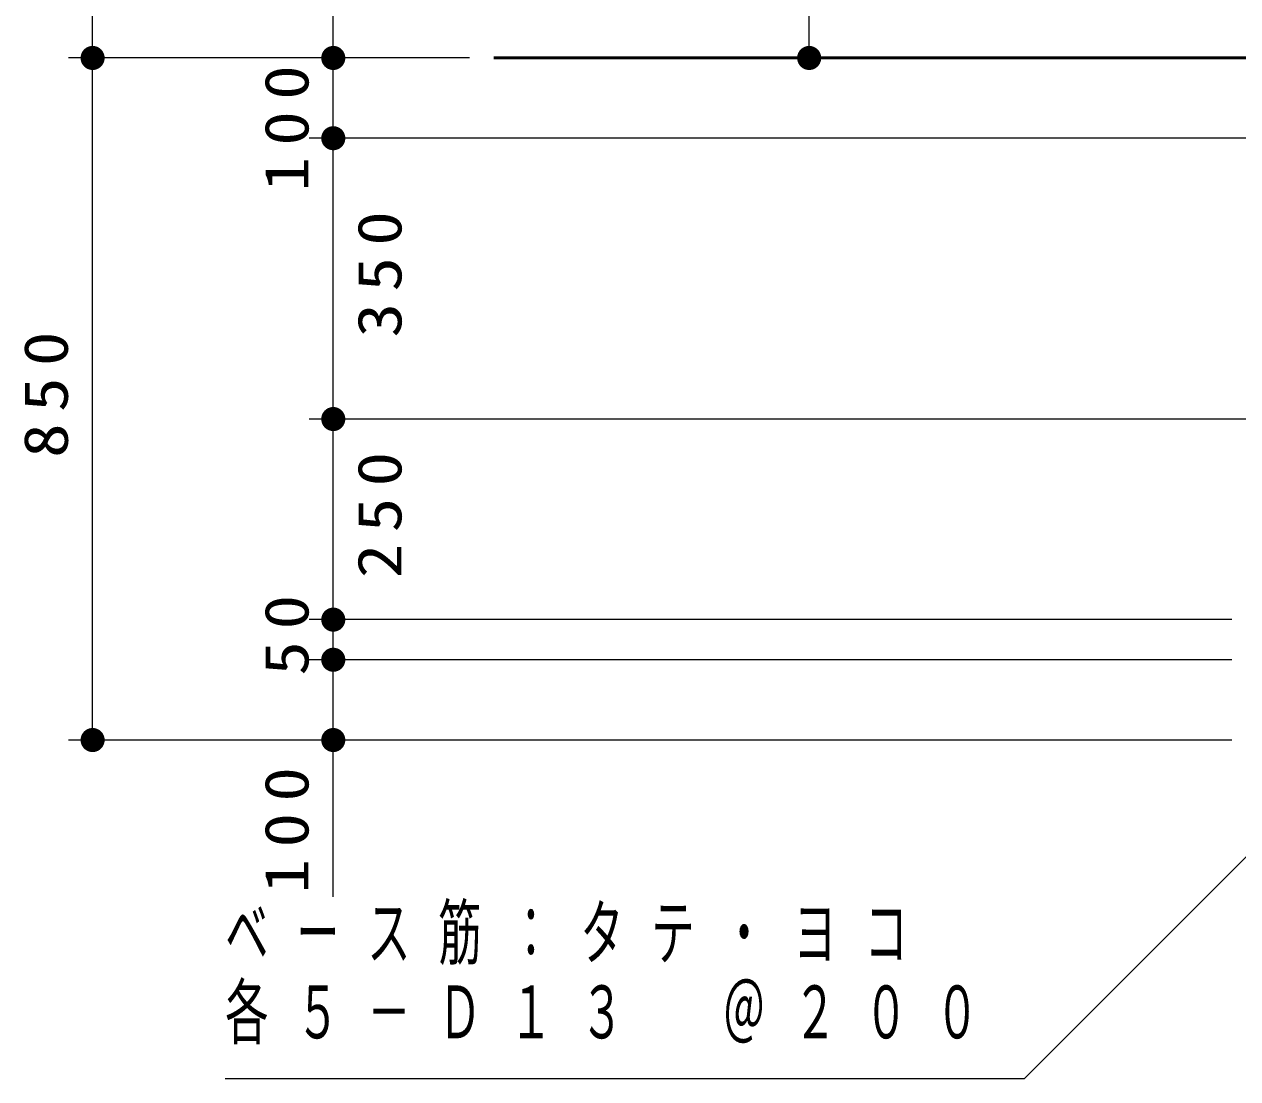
# Model space of a CAD drawing. Units: millimetres on the paper, scale 1:30. Extents: x -385 to 0, y -5 to 267.
# Drawn here: x -174.2 to -123.7, y 83.5 to 127.3 of the extents above; entities that cross this region are included whole.
import ezdxf

# ---------------------------------------------------------------- set-up
doc = ezdxf.new("R2010")
doc.units = ezdxf.units.MM
doc.layers.add('LY_1', color=131, linetype='Continuous', lineweight=25)
doc.styles.add('ＭＳ ゴシック', font='')
doc.styles.get('ＭＳ ゴシック').set_extended_font_data('MS Gothic')

# ---------------------------------------------------------------- blocks, each defined once
blk = doc.blocks.new('filled_dot')
at = {"color": 0, "linetype": 'Continuous', "lineweight": -2, "const_width": 1.25}
blk.add_lwpolyline([(-0.625, 0, 1), (0.625, 0, 1)], format="xyb", close=True, dxfattribs=at)

msp = doc.modelspace()

# ---------------------------------------------------------------- linework, layer by layer
at = {"layer": 'LY_1', "color": 7, "lineweight": 13}
for p, q in [((-171.314, 125.909), (-171.314, 219.242)), ((-161.314, 125.909), (-161.314, 217.575)), ((-141.539, 125.909), (-141.539, 139.242)), ((-156.507, 125.909), (-172.314, 125.909)), ((-155.648, 125.909), (-172.314, 125.909)), ((-171.314, 97.575), (-171.314, 125.909)), ((-155.648, 125.909), (-162.314, 125.909)), ((-161.314, 122.575), (-161.314, 125.909)), ((-122.314, 122.575), (-162.314, 122.575)), ((-122.314, 122.575), (-162.314, 122.575)), ((-161.314, 110.909), (-161.314, 122.575)), ((-122.314, 110.909), (-162.314, 110.909)), ((-161.314, 102.575), (-161.314, 110.909)), ((-123.981, 102.575), (-162.314, 102.575)), ((-161.314, 100.909), (-161.314, 102.575)), ((-123.981, 100.909), (-162.314, 100.909)), ((-161.314, 91.064), (-161.314, 100.909)), ((-123.981, 97.575), (-172.314, 97.575))]:
    msp.add_line(p, q, dxfattribs=at)
at = {"layer": 'LY_1', "color": 7, "lineweight": 50}
msp.add_line((-154.648, 125.909), (-106.731, 125.909), dxfattribs=at)
at = {"layer": 'LY_1', "color": 7, "lineweight": 13}
msp.add_lwpolyline([(-111.314, 104.792), (-132.603, 83.504), (-165.806, 83.504)], dxfattribs=at)

# ---------------------------------------------------------------- block references
at = {"layer": 'LY_1', "color": 7, "lineweight": 13, "xscale": 0.4, "yscale": 0.4}
for p, rotation in [((-171.314, 125.909), 270), ((-171.314, 125.909), 90), ((-161.314, 125.909), 270), ((-161.314, 125.909), 90), ((-141.539, 125.909), 90), ((-161.314, 122.575), 270), ((-161.314, 122.575), 90), ((-161.314, 110.909), 270), ((-161.314, 102.575), 270), ((-161.314, 100.909), 270), ((-171.314, 97.575), 90), ((-161.314, 97.575), 90)]:
    msp.add_blockref('filled_dot', p, dxfattribs=dict(at, rotation=rotation))

# ---------------------------------------------------------------- texts
at = {"layer": 'LY_1', "color": 7, "char_height": 1.833, "rotation": 90, "style": 'ＭＳ ゴシック'}
for s, insert, attachment_point in [('\\T1.33;\\W1.15;100', (-162.314, 123.219), 8), ('\\T1.33;\\W1.15;350', (-160.314, 117.157), 2), ('\\T1.33;\\W1.15;850', (-172.314, 112.157), 8), ('\\T1.33;\\W1.15;250', (-160.314, 107.157), 2), ('\\T1.34;\\W1.15;50', (-162.314, 102.17), 8), ('\\T1.33;\\W1.15;100', (-162.314, 94.064), 8)]:
    msp.add_mtext(s, dxfattribs=dict(at, insert=insert, attachment_point=attachment_point))
at = {"layer": 'LY_1', "color": 7, "char_height": 2.199, "attachment_point": 4, "style": 'ＭＳ ゴシック'}
for s, insert in [('\\T1.64;\\W0.6;ベース筋：タテ・ヨコ', (-165.806, 89.454)), ('\\T1.64;\\W0.6;各５－Ｄ１３\u3000＠２００', (-165.806, 86.154))]:
    msp.add_mtext(s, dxfattribs=dict(at, insert=insert))

doc.saveas('drawing.dxf')
